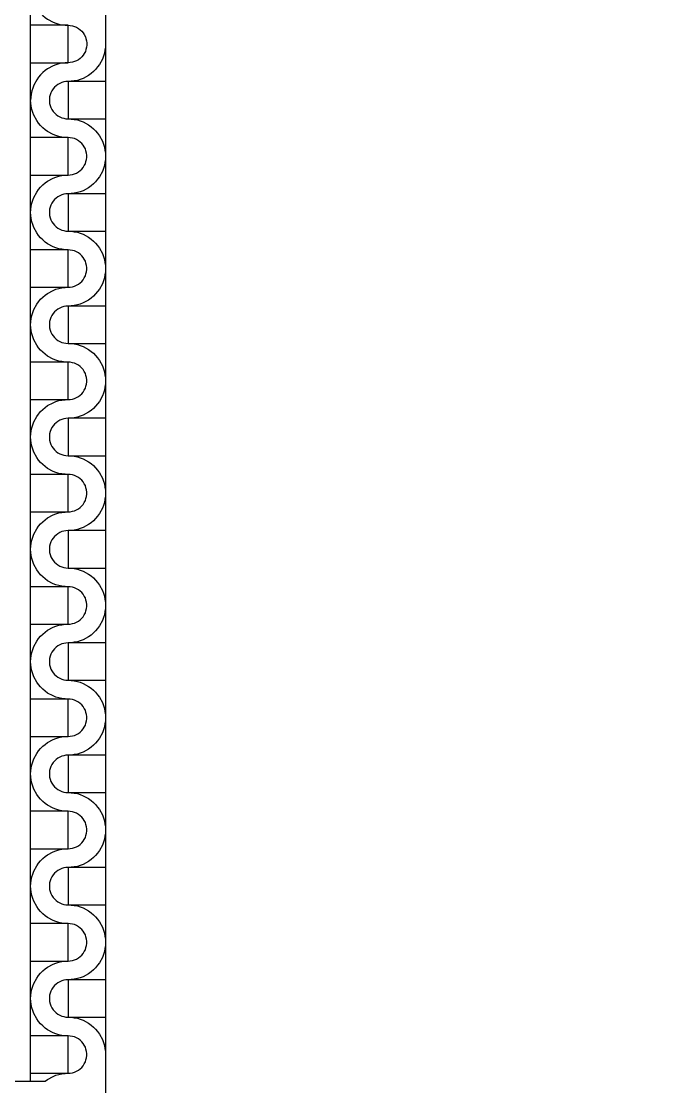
# Model space of a CAD drawing. Extents: x 190.8 to 267.1, y 124 to 174.8.
# Drawn here: x 226.627 to 227.843, y 139.576 to 141.568 of the extents above; entities that cross this region are included whole.
import ezdxf

# ---------------------------------------------------------------- set-up
doc = ezdxf.new("R2010")
doc.units = 0
doc.header["$MEASUREMENT"] = 0

msp = doc.modelspace()

# ---------------------------------------------------------------- linework, layer by layer
msp.add_line((224.5446, 139.5856), (226.6713, 139.5856))
for points in [[(228.8875, 141.6106), (226.7846, 141.6106), (226.7846, 139.5506)], [(226.6446, 139.5856), (226.6446, 141.6023)], [(226.6446, 141.6016), (226.6508, 141.6016), (226.6559, 141.5923), (226.6594, 141.5876), (226.6631, 141.5831), (226.6671, 141.5791), (226.6716, 141.5753), (226.6764, 141.5718), (226.6864, 141.5663), (226.6919, 141.5643), (226.6974, 141.5626), (226.7031, 141.5616), (226.7089, 141.5608), (226.7146, 141.5606)], [(226.6446, 141.4906), (226.7146, 141.4906), (226.7146, 141.5606), (226.6446, 141.5606)], [(226.7146, 141.5606), (226.7186, 141.5603), (226.7226, 141.5596), (226.7266, 141.5586), (226.7304, 141.5568), (226.7339, 141.5548), (226.7371, 141.5523), (226.7401, 141.5496), (226.7426, 141.5466), (226.7449, 141.5431), (226.7469, 141.5393), (226.7481, 141.5356), (226.7491, 141.5316), (226.7496, 141.5276), (226.7496, 141.5236), (226.7491, 141.5196), (226.7481, 141.5156), (226.7469, 141.5116), (226.7449, 141.5081), (226.7426, 141.5046), (226.7401, 141.5016), (226.7371, 141.4988), (226.7339, 141.4963), (226.7304, 141.4943), (226.7266, 141.4926), (226.7226, 141.4916), (226.7186, 141.4908), (226.7146, 141.4906)], [(226.7846, 141.5256), (226.7844, 141.5198), (226.7836, 141.5141), (226.7826, 141.5083), (226.7809, 141.5028), (226.7789, 141.4973), (226.7734, 141.4873), (226.7699, 141.4826), (226.7661, 141.4781), (226.7621, 141.4741), (226.7576, 141.4703), (226.7529, 141.4668), (226.7429, 141.4613), (226.7374, 141.4593), (226.7319, 141.4576), (226.7261, 141.4566), (226.7204, 141.4558), (226.7146, 141.4556)], [(226.7146, 141.4906), (226.7089, 141.4903), (226.7031, 141.4896), (226.6974, 141.4886), (226.6919, 141.4868), (226.6864, 141.4848), (226.6764, 141.4793), (226.6716, 141.4758), (226.6671, 141.4721), (226.6631, 141.4681), (226.6594, 141.4636), (226.6559, 141.4588), (226.6504, 141.4488), (226.6484, 141.4433), (226.6466, 141.4378), (226.6456, 141.4321), (226.6449, 141.4263), (226.6446, 141.4206)], [(226.7146, 141.4556), (226.7106, 141.4553), (226.7066, 141.4546), (226.7026, 141.4536), (226.6989, 141.4518), (226.6954, 141.4498), (226.6921, 141.4473), (226.6891, 141.4446), (226.6866, 141.4416), (226.6844, 141.4381), (226.6824, 141.4343), (226.6811, 141.4306), (226.6801, 141.4266), (226.6796, 141.4226), (226.6796, 141.4186), (226.6801, 141.4146), (226.6811, 141.4106), (226.6824, 141.4066), (226.6844, 141.4031), (226.6866, 141.3996), (226.6891, 141.3966), (226.6921, 141.3938), (226.6954, 141.3913), (226.6989, 141.3893), (226.7026, 141.3876), (226.7066, 141.3866), (226.7106, 141.3858), (226.7146, 141.3856)], [(226.7846, 141.4556), (226.7146, 141.4556), (226.7146, 141.3856), (226.7846, 141.3856)], [(226.7146, 141.3506), (226.7089, 141.3508), (226.7031, 141.3516), (226.6974, 141.3526), (226.6919, 141.3543), (226.6864, 141.3563), (226.6764, 141.3618), (226.6716, 141.3653), (226.6671, 141.3691), (226.6631, 141.3731), (226.6594, 141.3776), (226.6559, 141.3823), (226.6504, 141.3923), (226.6484, 141.3978), (226.6466, 141.4033), (226.6456, 141.4091), (226.6449, 141.4148), (226.6446, 141.4206)], [(226.7146, 141.3856), (226.7204, 141.3853), (226.7261, 141.3846), (226.7319, 141.3836), (226.7374, 141.3818), (226.7429, 141.3798), (226.7529, 141.3743), (226.7576, 141.3708), (226.7621, 141.3671), (226.7661, 141.3631), (226.7699, 141.3586), (226.7734, 141.3538), (226.7789, 141.3438), (226.7809, 141.3383), (226.7826, 141.3328), (226.7836, 141.3271), (226.7844, 141.3213), (226.7846, 141.3156)], [(226.6446, 141.2806), (226.7146, 141.2806), (226.7146, 141.3506), (226.6446, 141.3506)], [(226.7146, 141.2806), (226.7186, 141.2808), (226.7226, 141.2816), (226.7266, 141.2826), (226.7304, 141.2843), (226.7339, 141.2863), (226.7371, 141.2888), (226.7401, 141.2916), (226.7426, 141.2946), (226.7449, 141.2981), (226.7469, 141.3018), (226.7481, 141.3056), (226.7491, 141.3096), (226.7496, 141.3136), (226.7496, 141.3176), (226.7491, 141.3216), (226.7481, 141.3256), (226.7469, 141.3296), (226.7449, 141.3331), (226.7426, 141.3366), (226.7401, 141.3396), (226.7371, 141.3423), (226.7339, 141.3448), (226.7304, 141.3468), (226.7266, 141.3486), (226.7226, 141.3496), (226.7186, 141.3503), (226.7146, 141.3506)], [(226.7846, 141.3156), (226.7844, 141.3098), (226.7836, 141.3041), (226.7826, 141.2983), (226.7809, 141.2928), (226.7789, 141.2873), (226.7734, 141.2773), (226.7699, 141.2726), (226.7661, 141.2681), (226.7621, 141.2641), (226.7576, 141.2603), (226.7529, 141.2568), (226.7429, 141.2513), (226.7374, 141.2493), (226.7319, 141.2476), (226.7261, 141.2466), (226.7204, 141.2458), (226.7146, 141.2456)], [(226.6446, 141.2106), (226.6449, 141.2163), (226.6456, 141.2221), (226.6466, 141.2278), (226.6484, 141.2333), (226.6504, 141.2388), (226.6559, 141.2488), (226.6594, 141.2536), (226.6631, 141.2581), (226.6671, 141.2621), (226.6716, 141.2658), (226.6764, 141.2693), (226.6864, 141.2748), (226.6919, 141.2768), (226.6974, 141.2786), (226.7031, 141.2796), (226.7089, 141.2803), (226.7146, 141.2806)], [(226.7146, 141.2456), (226.7106, 141.2453), (226.7066, 141.2446), (226.7026, 141.2436), (226.6989, 141.2418), (226.6954, 141.2398), (226.6921, 141.2373), (226.6891, 141.2346), (226.6866, 141.2316), (226.6844, 141.2281), (226.6824, 141.2243), (226.6811, 141.2206), (226.6801, 141.2166), (226.6796, 141.2126), (226.6796, 141.2086), (226.6801, 141.2046), (226.6811, 141.2006), (226.6824, 141.1966), (226.6844, 141.1931), (226.6866, 141.1896), (226.6891, 141.1866), (226.6921, 141.1838), (226.6954, 141.1813), (226.6989, 141.1793), (226.7026, 141.1776), (226.7066, 141.1766), (226.7106, 141.1758), (226.7146, 141.1756)], [(226.7846, 141.2456), (226.7146, 141.2456), (226.7146, 141.1756), (226.7846, 141.1756)], [(226.7146, 141.1406), (226.7089, 141.1408), (226.7031, 141.1416), (226.6974, 141.1426), (226.6919, 141.1443), (226.6864, 141.1463), (226.6764, 141.1518), (226.6716, 141.1553), (226.6671, 141.1591), (226.6631, 141.1631), (226.6594, 141.1676), (226.6559, 141.1723), (226.6504, 141.1823), (226.6484, 141.1878), (226.6466, 141.1933), (226.6456, 141.1991), (226.6449, 141.2048), (226.6446, 141.2106)], [(226.7146, 141.1756), (226.7204, 141.1753), (226.7261, 141.1746), (226.7319, 141.1736), (226.7374, 141.1718), (226.7429, 141.1698), (226.7529, 141.1643), (226.7576, 141.1608), (226.7621, 141.1571), (226.7661, 141.1531), (226.7699, 141.1486), (226.7734, 141.1438), (226.7789, 141.1338), (226.7809, 141.1283), (226.7826, 141.1228), (226.7836, 141.1171), (226.7844, 141.1113), (226.7846, 141.1056)], [(226.6446, 141.0706), (226.7146, 141.0706), (226.7146, 141.1406), (226.6446, 141.1406)], [(226.7146, 141.0706), (226.7186, 141.0708), (226.7226, 141.0716), (226.7266, 141.0726), (226.7304, 141.0743), (226.7339, 141.0763), (226.7371, 141.0788), (226.7401, 141.0816), (226.7426, 141.0846), (226.7449, 141.0881), (226.7469, 141.0918), (226.7481, 141.0956), (226.7491, 141.0996), (226.7496, 141.1036), (226.7496, 141.1076), (226.7491, 141.1116), (226.7481, 141.1156), (226.7469, 141.1196), (226.7449, 141.1231), (226.7426, 141.1266), (226.7401, 141.1296), (226.7371, 141.1323), (226.7339, 141.1348), (226.7304, 141.1368), (226.7266, 141.1386), (226.7226, 141.1396), (226.7186, 141.1403), (226.7146, 141.1406)], [(226.7846, 141.1056), (226.7844, 141.0998), (226.7836, 141.0941), (226.7826, 141.0883), (226.7809, 141.0828), (226.7789, 141.0773), (226.7734, 141.0673), (226.7699, 141.0626), (226.7661, 141.0581), (226.7621, 141.0541), (226.7576, 141.0503), (226.7529, 141.0468), (226.7429, 141.0413), (226.7374, 141.0393), (226.7319, 141.0376), (226.7261, 141.0366), (226.7204, 141.0358), (226.7146, 141.0356)], [(226.6446, 141.0006), (226.6449, 141.0063), (226.6456, 141.0121), (226.6466, 141.0178), (226.6484, 141.0233), (226.6504, 141.0288), (226.6559, 141.0388), (226.6594, 141.0436), (226.6631, 141.0481), (226.6671, 141.0521), (226.6716, 141.0558), (226.6764, 141.0593), (226.6864, 141.0648), (226.6919, 141.0668), (226.6974, 141.0686), (226.7031, 141.0696), (226.7089, 141.0703), (226.7146, 141.0706)], [(226.7146, 141.0356), (226.7106, 141.0353), (226.7066, 141.0346), (226.7026, 141.0336), (226.6989, 141.0318), (226.6954, 141.0298), (226.6921, 141.0273), (226.6891, 141.0246), (226.6866, 141.0216), (226.6844, 141.0181), (226.6824, 141.0143), (226.6811, 141.0106), (226.6801, 141.0066), (226.6796, 141.0026), (226.6796, 140.9986), (226.6801, 140.9946), (226.6811, 140.9906), (226.6824, 140.9866), (226.6844, 140.9831), (226.6866, 140.9796), (226.6891, 140.9766), (226.6921, 140.9738), (226.6954, 140.9713), (226.6989, 140.9693), (226.7026, 140.9676), (226.7066, 140.9666), (226.7106, 140.9658), (226.7146, 140.9656)], [(226.7846, 141.0356), (226.7146, 141.0356), (226.7146, 140.9656), (226.7846, 140.9656)], [(226.7146, 140.9306), (226.7089, 140.9308), (226.7031, 140.9316), (226.6974, 140.9326), (226.6919, 140.9343), (226.6864, 140.9363), (226.6764, 140.9418), (226.6716, 140.9453), (226.6671, 140.9491), (226.6631, 140.9531), (226.6594, 140.9576), (226.6559, 140.9623), (226.6504, 140.9723), (226.6484, 140.9778), (226.6466, 140.9833), (226.6456, 140.9891), (226.6449, 140.9948), (226.6446, 141.0006)], [(226.7146, 140.9656), (226.7204, 140.9653), (226.7261, 140.9646), (226.7319, 140.9636), (226.7374, 140.9618), (226.7429, 140.9598), (226.7529, 140.9543), (226.7576, 140.9508), (226.7621, 140.9471), (226.7661, 140.9431), (226.7699, 140.9386), (226.7734, 140.9338), (226.7789, 140.9238), (226.7809, 140.9183), (226.7826, 140.9128), (226.7836, 140.9071), (226.7844, 140.9013), (226.7846, 140.8956)], [(226.6446, 140.8606), (226.7146, 140.8606), (226.7146, 140.9306), (226.6446, 140.9306)], [(226.7146, 140.8606), (226.7186, 140.8608), (226.7226, 140.8616), (226.7266, 140.8626), (226.7304, 140.8643), (226.7339, 140.8663), (226.7371, 140.8688), (226.7401, 140.8716), (226.7426, 140.8746), (226.7449, 140.8781), (226.7469, 140.8818), (226.7481, 140.8856), (226.7491, 140.8896), (226.7496, 140.8936), (226.7496, 140.8976), (226.7491, 140.9016), (226.7481, 140.9056), (226.7469, 140.9096), (226.7449, 140.9131), (226.7426, 140.9166), (226.7401, 140.9196), (226.7371, 140.9223), (226.7339, 140.9248), (226.7304, 140.9268), (226.7266, 140.9286), (226.7226, 140.9296), (226.7186, 140.9303), (226.7146, 140.9306)], [(226.7846, 140.8956), (226.7844, 140.8898), (226.7836, 140.8841), (226.7826, 140.8783), (226.7809, 140.8728), (226.7789, 140.8673), (226.7734, 140.8573), (226.7699, 140.8526), (226.7661, 140.8481), (226.7621, 140.8441), (226.7576, 140.8403), (226.7529, 140.8368), (226.7429, 140.8313), (226.7374, 140.8293), (226.7319, 140.8276), (226.7261, 140.8266), (226.7204, 140.8258), (226.7146, 140.8256)], [(226.6446, 140.7906), (226.6449, 140.7963), (226.6456, 140.8021), (226.6466, 140.8078), (226.6484, 140.8133), (226.6504, 140.8188), (226.6559, 140.8288), (226.6594, 140.8336), (226.6631, 140.8381), (226.6671, 140.8421), (226.6716, 140.8458), (226.6764, 140.8493), (226.6864, 140.8548), (226.6919, 140.8568), (226.6974, 140.8586), (226.7031, 140.8596), (226.7089, 140.8603), (226.7146, 140.8606)], [(226.7146, 140.8256), (226.7106, 140.8253), (226.7066, 140.8246), (226.7026, 140.8236), (226.6989, 140.8218), (226.6954, 140.8198), (226.6921, 140.8173), (226.6891, 140.8146), (226.6866, 140.8116), (226.6844, 140.8081), (226.6824, 140.8043), (226.6811, 140.8006), (226.6801, 140.7966), (226.6796, 140.7926), (226.6796, 140.7886), (226.6801, 140.7846), (226.6811, 140.7806), (226.6824, 140.7766), (226.6844, 140.7731), (226.6866, 140.7696), (226.6891, 140.7666), (226.6921, 140.7638), (226.6954, 140.7613), (226.6989, 140.7593), (226.7026, 140.7576), (226.7066, 140.7566), (226.7106, 140.7558), (226.7146, 140.7556)], [(226.7846, 140.8256), (226.7146, 140.8256), (226.7146, 140.7556), (226.7846, 140.7556)], [(226.7146, 140.7206), (226.7089, 140.7208), (226.7031, 140.7216), (226.6974, 140.7226), (226.6919, 140.7243), (226.6864, 140.7263), (226.6764, 140.7318), (226.6716, 140.7353), (226.6671, 140.7391), (226.6631, 140.7431), (226.6594, 140.7476), (226.6559, 140.7523), (226.6504, 140.7623), (226.6484, 140.7678), (226.6466, 140.7733), (226.6456, 140.7791), (226.6449, 140.7848), (226.6446, 140.7906)], [(226.7146, 140.7556), (226.7204, 140.7553), (226.7261, 140.7546), (226.7319, 140.7536), (226.7374, 140.7518), (226.7429, 140.7498), (226.7529, 140.7443), (226.7576, 140.7408), (226.7621, 140.7371), (226.7661, 140.7331), (226.7699, 140.7286), (226.7734, 140.7238), (226.7789, 140.7138), (226.7809, 140.7083), (226.7826, 140.7028), (226.7836, 140.6971), (226.7844, 140.6913), (226.7846, 140.6856)], [(226.6446, 140.6506), (226.7146, 140.6506), (226.7146, 140.7206), (226.6446, 140.7206)], [(226.7146, 140.6506), (226.7186, 140.6508), (226.7226, 140.6516), (226.7266, 140.6526), (226.7304, 140.6543), (226.7339, 140.6563), (226.7371, 140.6588), (226.7401, 140.6616), (226.7426, 140.6646), (226.7449, 140.6681), (226.7469, 140.6718), (226.7481, 140.6756), (226.7491, 140.6796), (226.7496, 140.6836), (226.7496, 140.6876), (226.7491, 140.6916), (226.7481, 140.6956), (226.7469, 140.6996), (226.7449, 140.7031), (226.7426, 140.7066), (226.7401, 140.7096), (226.7371, 140.7123), (226.7339, 140.7148), (226.7304, 140.7168), (226.7266, 140.7186), (226.7226, 140.7196), (226.7186, 140.7203), (226.7146, 140.7206)], [(226.7846, 140.6856), (226.7844, 140.6798), (226.7836, 140.6741), (226.7826, 140.6683), (226.7809, 140.6628), (226.7789, 140.6573), (226.7734, 140.6473), (226.7699, 140.6426), (226.7661, 140.6381), (226.7621, 140.6341), (226.7576, 140.6303), (226.7529, 140.6268), (226.7429, 140.6213), (226.7374, 140.6193), (226.7319, 140.6176), (226.7261, 140.6166), (226.7204, 140.6158), (226.7146, 140.6156)], [(226.6446, 140.5806), (226.6449, 140.5863), (226.6456, 140.5921), (226.6466, 140.5978), (226.6484, 140.6033), (226.6504, 140.6088), (226.6559, 140.6188), (226.6594, 140.6236), (226.6631, 140.6281), (226.6671, 140.6321), (226.6716, 140.6358), (226.6764, 140.6393), (226.6864, 140.6448), (226.6919, 140.6468), (226.6974, 140.6486), (226.7031, 140.6496), (226.7089, 140.6503), (226.7146, 140.6506)], [(226.7146, 140.6156), (226.7106, 140.6153), (226.7066, 140.6146), (226.7026, 140.6136), (226.6989, 140.6118), (226.6954, 140.6098), (226.6921, 140.6073), (226.6891, 140.6046), (226.6866, 140.6016), (226.6844, 140.5981), (226.6824, 140.5943), (226.6811, 140.5906), (226.6801, 140.5866), (226.6796, 140.5826), (226.6796, 140.5786), (226.6801, 140.5746), (226.6811, 140.5706), (226.6824, 140.5666), (226.6844, 140.5631), (226.6866, 140.5596), (226.6891, 140.5566), (226.6921, 140.5538), (226.6954, 140.5513), (226.6989, 140.5493), (226.7026, 140.5476), (226.7066, 140.5466), (226.7106, 140.5458), (226.7146, 140.5456)], [(226.7846, 140.6156), (226.7146, 140.6156), (226.7146, 140.5456), (226.7846, 140.5456)], [(226.7146, 140.5106), (226.7089, 140.5108), (226.7031, 140.5116), (226.6974, 140.5126), (226.6919, 140.5143), (226.6864, 140.5163), (226.6764, 140.5218), (226.6716, 140.5253), (226.6671, 140.5291), (226.6631, 140.5331), (226.6594, 140.5376), (226.6559, 140.5423), (226.6504, 140.5523), (226.6484, 140.5578), (226.6466, 140.5633), (226.6456, 140.5691), (226.6449, 140.5748), (226.6446, 140.5806)], [(226.7146, 140.5456), (226.7204, 140.5453), (226.7261, 140.5446), (226.7319, 140.5436), (226.7374, 140.5418), (226.7429, 140.5398), (226.7529, 140.5343), (226.7576, 140.5308), (226.7621, 140.5271), (226.7661, 140.5231), (226.7699, 140.5186), (226.7734, 140.5138), (226.7789, 140.5038), (226.7809, 140.4983), (226.7826, 140.4928), (226.7836, 140.4871), (226.7844, 140.4813), (226.7846, 140.4756)], [(226.6446, 140.4406), (226.7146, 140.4406), (226.7146, 140.5106), (226.6446, 140.5106)], [(226.7146, 140.4406), (226.7186, 140.4408), (226.7226, 140.4416), (226.7266, 140.4426), (226.7304, 140.4443), (226.7339, 140.4463), (226.7371, 140.4488), (226.7401, 140.4516), (226.7426, 140.4546), (226.7449, 140.4581), (226.7469, 140.4618), (226.7481, 140.4656), (226.7491, 140.4696), (226.7496, 140.4736), (226.7496, 140.4776), (226.7491, 140.4816), (226.7481, 140.4856), (226.7469, 140.4896), (226.7449, 140.4931), (226.7426, 140.4966), (226.7401, 140.4996), (226.7371, 140.5023), (226.7339, 140.5048), (226.7304, 140.5068), (226.7266, 140.5086), (226.7226, 140.5096), (226.7186, 140.5103), (226.7146, 140.5106)], [(226.7846, 140.4756), (226.7844, 140.4698), (226.7836, 140.4641), (226.7826, 140.4583), (226.7809, 140.4528), (226.7789, 140.4473), (226.7734, 140.4373), (226.7699, 140.4326), (226.7661, 140.4281), (226.7621, 140.4241), (226.7576, 140.4203), (226.7529, 140.4168), (226.7429, 140.4113), (226.7374, 140.4093), (226.7319, 140.4076), (226.7261, 140.4066), (226.7204, 140.4058), (226.7146, 140.4056)], [(226.6446, 140.3706), (226.6449, 140.3763), (226.6456, 140.3821), (226.6466, 140.3878), (226.6484, 140.3933), (226.6504, 140.3988), (226.6559, 140.4088), (226.6594, 140.4136), (226.6631, 140.4181), (226.6671, 140.4221), (226.6716, 140.4258), (226.6764, 140.4293), (226.6864, 140.4348), (226.6919, 140.4368), (226.6974, 140.4386), (226.7031, 140.4396), (226.7089, 140.4403), (226.7146, 140.4406)], [(226.7146, 140.4056), (226.7106, 140.4053), (226.7066, 140.4046), (226.7026, 140.4036), (226.6989, 140.4018), (226.6954, 140.3998), (226.6921, 140.3973), (226.6891, 140.3946), (226.6866, 140.3916), (226.6844, 140.3881), (226.6824, 140.3843), (226.6811, 140.3806), (226.6801, 140.3766), (226.6796, 140.3726), (226.6796, 140.3686), (226.6801, 140.3646), (226.6811, 140.3606), (226.6824, 140.3566), (226.6844, 140.3531), (226.6866, 140.3496), (226.6891, 140.3466), (226.6921, 140.3438), (226.6954, 140.3413), (226.6989, 140.3393), (226.7026, 140.3376), (226.7066, 140.3366), (226.7106, 140.3358), (226.7146, 140.3356)], [(226.7846, 140.4056), (226.7146, 140.4056), (226.7146, 140.3356), (226.7846, 140.3356)], [(226.7146, 140.3006), (226.7089, 140.3008), (226.7031, 140.3016), (226.6974, 140.3026), (226.6919, 140.3043), (226.6864, 140.3063), (226.6764, 140.3118), (226.6716, 140.3153), (226.6671, 140.3191), (226.6631, 140.3231), (226.6594, 140.3276), (226.6559, 140.3323), (226.6504, 140.3423), (226.6484, 140.3478), (226.6466, 140.3533), (226.6456, 140.3591), (226.6449, 140.3648), (226.6446, 140.3706)], [(226.7146, 140.3356), (226.7204, 140.3353), (226.7261, 140.3346), (226.7319, 140.3336), (226.7374, 140.3318), (226.7429, 140.3298), (226.7529, 140.3243), (226.7576, 140.3208), (226.7621, 140.3171), (226.7661, 140.3131), (226.7699, 140.3086), (226.7734, 140.3038), (226.7789, 140.2938), (226.7809, 140.2883), (226.7826, 140.2828), (226.7836, 140.2771), (226.7844, 140.2713), (226.7846, 140.2656)], [(226.6446, 140.2306), (226.7146, 140.2306), (226.7146, 140.3006), (226.6446, 140.3006)], [(226.7146, 140.2306), (226.7186, 140.2308), (226.7226, 140.2316), (226.7266, 140.2326), (226.7304, 140.2343), (226.7339, 140.2363), (226.7371, 140.2388), (226.7401, 140.2416), (226.7426, 140.2446), (226.7449, 140.2481), (226.7469, 140.2518), (226.7481, 140.2556), (226.7491, 140.2596), (226.7496, 140.2636), (226.7496, 140.2676), (226.7491, 140.2716), (226.7481, 140.2756), (226.7469, 140.2796), (226.7449, 140.2831), (226.7426, 140.2866), (226.7401, 140.2896), (226.7371, 140.2923), (226.7339, 140.2948), (226.7304, 140.2968), (226.7266, 140.2986), (226.7226, 140.2996), (226.7186, 140.3003), (226.7146, 140.3006)], [(226.7846, 140.2656), (226.7844, 140.2598), (226.7836, 140.2541), (226.7826, 140.2483), (226.7809, 140.2428), (226.7789, 140.2373), (226.7734, 140.2273), (226.7699, 140.2226), (226.7661, 140.2181), (226.7621, 140.2141), (226.7576, 140.2103), (226.7529, 140.2068), (226.7429, 140.2013), (226.7374, 140.1993), (226.7319, 140.1976), (226.7261, 140.1966), (226.7204, 140.1958), (226.7146, 140.1956)], [(226.6446, 140.1606), (226.6449, 140.1663), (226.6456, 140.1721), (226.6466, 140.1778), (226.6484, 140.1833), (226.6504, 140.1888), (226.6559, 140.1988), (226.6594, 140.2036), (226.6631, 140.2081), (226.6671, 140.2121), (226.6716, 140.2158), (226.6764, 140.2193), (226.6864, 140.2248), (226.6919, 140.2268), (226.6974, 140.2286), (226.7031, 140.2296), (226.7089, 140.2303), (226.7146, 140.2306)], [(226.7146, 140.1956), (226.7106, 140.1953), (226.7066, 140.1946), (226.7026, 140.1936), (226.6989, 140.1918), (226.6954, 140.1898), (226.6921, 140.1873), (226.6891, 140.1846), (226.6866, 140.1816), (226.6844, 140.1781), (226.6824, 140.1743), (226.6811, 140.1706), (226.6801, 140.1666), (226.6796, 140.1626), (226.6796, 140.1586), (226.6801, 140.1546), (226.6811, 140.1506), (226.6824, 140.1466), (226.6844, 140.1431), (226.6866, 140.1396), (226.6891, 140.1366), (226.6921, 140.1338), (226.6954, 140.1313), (226.6989, 140.1293), (226.7026, 140.1276), (226.7066, 140.1266), (226.7106, 140.1258), (226.7146, 140.1256)], [(226.7846, 140.1956), (226.7146, 140.1956), (226.7146, 140.1256), (226.7846, 140.1256)], [(226.7146, 140.0906), (226.7089, 140.0908), (226.7031, 140.0916), (226.6974, 140.0926), (226.6919, 140.0943), (226.6864, 140.0963), (226.6764, 140.1018), (226.6716, 140.1053), (226.6671, 140.1091), (226.6631, 140.1131), (226.6594, 140.1176), (226.6559, 140.1223), (226.6504, 140.1323), (226.6484, 140.1378), (226.6466, 140.1433), (226.6456, 140.1491), (226.6449, 140.1548), (226.6446, 140.1606)], [(226.7146, 140.1256), (226.7204, 140.1253), (226.7261, 140.1246), (226.7319, 140.1236), (226.7374, 140.1218), (226.7429, 140.1198), (226.7529, 140.1143), (226.7576, 140.1108), (226.7621, 140.1071), (226.7661, 140.1031), (226.7699, 140.0986), (226.7734, 140.0938), (226.7789, 140.0838), (226.7809, 140.0783), (226.7826, 140.0728), (226.7836, 140.0671), (226.7844, 140.0613), (226.7846, 140.0556)], [(226.6446, 140.0206), (226.7146, 140.0206), (226.7146, 140.0906), (226.6446, 140.0906)], [(226.7146, 140.0206), (226.7186, 140.0208), (226.7226, 140.0216), (226.7266, 140.0226), (226.7304, 140.0243), (226.7339, 140.0263), (226.7371, 140.0288), (226.7401, 140.0316), (226.7426, 140.0346), (226.7449, 140.0381), (226.7469, 140.0418), (226.7481, 140.0456), (226.7491, 140.0496), (226.7496, 140.0536), (226.7496, 140.0576), (226.7491, 140.0616), (226.7481, 140.0656), (226.7469, 140.0696), (226.7449, 140.0731), (226.7426, 140.0766), (226.7401, 140.0796), (226.7371, 140.0823), (226.7339, 140.0848), (226.7304, 140.0868), (226.7266, 140.0886), (226.7226, 140.0896), (226.7186, 140.0903), (226.7146, 140.0906)], [(226.7846, 140.0556), (226.7844, 140.0498), (226.7836, 140.0441), (226.7826, 140.0383), (226.7809, 140.0328), (226.7789, 140.0273), (226.7734, 140.0173), (226.7699, 140.0126), (226.7661, 140.0081), (226.7621, 140.0041), (226.7576, 140.0003), (226.7529, 139.9968), (226.7429, 139.9913), (226.7374, 139.9893), (226.7319, 139.9876), (226.7261, 139.9866), (226.7204, 139.9858), (226.7146, 139.9856)], [(226.6446, 139.9506), (226.6449, 139.9563), (226.6456, 139.9621), (226.6466, 139.9678), (226.6484, 139.9733), (226.6504, 139.9788), (226.6559, 139.9888), (226.6594, 139.9936), (226.6631, 139.9981), (226.6671, 140.0021), (226.6716, 140.0058), (226.6764, 140.0093), (226.6864, 140.0148), (226.6919, 140.0168), (226.6974, 140.0186), (226.7031, 140.0196), (226.7089, 140.0203), (226.7146, 140.0206)], [(226.7146, 139.9856), (226.7106, 139.9853), (226.7066, 139.9846), (226.7026, 139.9836), (226.6989, 139.9818), (226.6954, 139.9798), (226.6921, 139.9773), (226.6891, 139.9746), (226.6866, 139.9716), (226.6844, 139.9681), (226.6824, 139.9643), (226.6811, 139.9606), (226.6801, 139.9566), (226.6796, 139.9526), (226.6796, 139.9486), (226.6801, 139.9446), (226.6811, 139.9406), (226.6824, 139.9366), (226.6844, 139.9331), (226.6866, 139.9296), (226.6891, 139.9266), (226.6921, 139.9238), (226.6954, 139.9213), (226.6989, 139.9193), (226.7026, 139.9176), (226.7066, 139.9166), (226.7106, 139.9158), (226.7146, 139.9156)], [(226.7846, 139.9856), (226.7146, 139.9856), (226.7146, 139.9156), (226.7846, 139.9156)], [(226.7146, 139.8806), (226.7089, 139.8808), (226.7031, 139.8816), (226.6974, 139.8826), (226.6919, 139.8843), (226.6864, 139.8863), (226.6764, 139.8918), (226.6716, 139.8953), (226.6671, 139.8991), (226.6631, 139.9031), (226.6594, 139.9076), (226.6559, 139.9123), (226.6504, 139.9223), (226.6484, 139.9278), (226.6466, 139.9333), (226.6456, 139.9391), (226.6449, 139.9448), (226.6446, 139.9506)], [(226.7146, 139.9156), (226.7204, 139.9153), (226.7261, 139.9146), (226.7319, 139.9136), (226.7374, 139.9118), (226.7429, 139.9098), (226.7529, 139.9043), (226.7576, 139.9008), (226.7621, 139.8971), (226.7661, 139.8931), (226.7699, 139.8886), (226.7734, 139.8838), (226.7789, 139.8738), (226.7809, 139.8683), (226.7826, 139.8628), (226.7836, 139.8571), (226.7844, 139.8513), (226.7846, 139.8456)], [(226.6446, 139.8106), (226.7146, 139.8106), (226.7146, 139.8806), (226.6446, 139.8806)], [(226.7146, 139.8106), (226.7186, 139.8108), (226.7226, 139.8116), (226.7266, 139.8126), (226.7304, 139.8143), (226.7339, 139.8163), (226.7371, 139.8188), (226.7401, 139.8216), (226.7426, 139.8246), (226.7449, 139.8281), (226.7469, 139.8318), (226.7481, 139.8356), (226.7491, 139.8396), (226.7496, 139.8436), (226.7496, 139.8476), (226.7491, 139.8516), (226.7481, 139.8556), (226.7469, 139.8596), (226.7449, 139.8631), (226.7426, 139.8666), (226.7401, 139.8696), (226.7371, 139.8723), (226.7339, 139.8748), (226.7304, 139.8768), (226.7266, 139.8786), (226.7226, 139.8796), (226.7186, 139.8803), (226.7146, 139.8806)], [(226.7846, 139.8456), (226.7844, 139.8398), (226.7836, 139.8341), (226.7826, 139.8283), (226.7809, 139.8228), (226.7789, 139.8173), (226.7734, 139.8073), (226.7699, 139.8026), (226.7661, 139.7981), (226.7621, 139.7941), (226.7576, 139.7903), (226.7529, 139.7868), (226.7429, 139.7813), (226.7374, 139.7793), (226.7319, 139.7776), (226.7261, 139.7766), (226.7204, 139.7758), (226.7146, 139.7756)], [(226.6446, 139.7406), (226.6449, 139.7463), (226.6456, 139.7521), (226.6466, 139.7578), (226.6484, 139.7633), (226.6504, 139.7688), (226.6559, 139.7788), (226.6594, 139.7836), (226.6631, 139.7881), (226.6671, 139.7921), (226.6716, 139.7958), (226.6764, 139.7993), (226.6864, 139.8048), (226.6919, 139.8068), (226.6974, 139.8086), (226.7031, 139.8096), (226.7089, 139.8103), (226.7146, 139.8106)], [(226.7146, 139.7756), (226.7106, 139.7753), (226.7066, 139.7746), (226.7026, 139.7736), (226.6989, 139.7718), (226.6954, 139.7698), (226.6921, 139.7673), (226.6891, 139.7646), (226.6866, 139.7616), (226.6844, 139.7581), (226.6824, 139.7543), (226.6811, 139.7506), (226.6801, 139.7466), (226.6796, 139.7426), (226.6796, 139.7386), (226.6801, 139.7346), (226.6811, 139.7306), (226.6824, 139.7266), (226.6844, 139.7231), (226.6866, 139.7196), (226.6891, 139.7166), (226.6921, 139.7138), (226.6954, 139.7113), (226.6989, 139.7093), (226.7026, 139.7076), (226.7066, 139.7066), (226.7106, 139.7058), (226.7146, 139.7056)], [(226.7846, 139.7756), (226.7146, 139.7756), (226.7146, 139.7056), (226.7846, 139.7056)], [(226.7146, 139.6706), (226.7089, 139.6708), (226.7031, 139.6716), (226.6974, 139.6726), (226.6919, 139.6743), (226.6864, 139.6763), (226.6764, 139.6818), (226.6716, 139.6853), (226.6671, 139.6891), (226.6631, 139.6931), (226.6594, 139.6976), (226.6559, 139.7023), (226.6504, 139.7123), (226.6484, 139.7178), (226.6466, 139.7233), (226.6456, 139.7291), (226.6449, 139.7348), (226.6446, 139.7406)], [(226.7146, 139.7056), (226.7204, 139.7053), (226.7261, 139.7046), (226.7319, 139.7036), (226.7374, 139.7018), (226.7429, 139.6998), (226.7529, 139.6943), (226.7576, 139.6908), (226.7621, 139.6871), (226.7661, 139.6831), (226.7699, 139.6786), (226.7734, 139.6738), (226.7789, 139.6638), (226.7809, 139.6583), (226.7826, 139.6528), (226.7836, 139.6471), (226.7844, 139.6413), (226.7846, 139.6356)], [(226.6446, 139.6006), (226.7146, 139.6006), (226.7146, 139.6706), (226.6446, 139.6706)], [(226.7146, 139.6006), (226.7186, 139.6008), (226.7226, 139.6016), (226.7266, 139.6026), (226.7304, 139.6043), (226.7339, 139.6063), (226.7371, 139.6088), (226.7401, 139.6116), (226.7426, 139.6146), (226.7449, 139.6181), (226.7469, 139.6218), (226.7481, 139.6256), (226.7491, 139.6296), (226.7496, 139.6336), (226.7496, 139.6376), (226.7491, 139.6416), (226.7481, 139.6456), (226.7469, 139.6496), (226.7449, 139.6531), (226.7426, 139.6566), (226.7401, 139.6596), (226.7371, 139.6623), (226.7339, 139.6648), (226.7304, 139.6668), (226.7266, 139.6686), (226.7226, 139.6696), (226.7186, 139.6703), (226.7146, 139.6706)], [(226.6713, 139.5856), (226.6716, 139.5858), (226.6764, 139.5893), (226.6864, 139.5948), (226.6919, 139.5968), (226.6974, 139.5986), (226.7031, 139.5996), (226.7089, 139.6003), (226.7146, 139.6006)]]:
    msp.add_lwpolyline(points)

doc.saveas('drawing.dxf')
